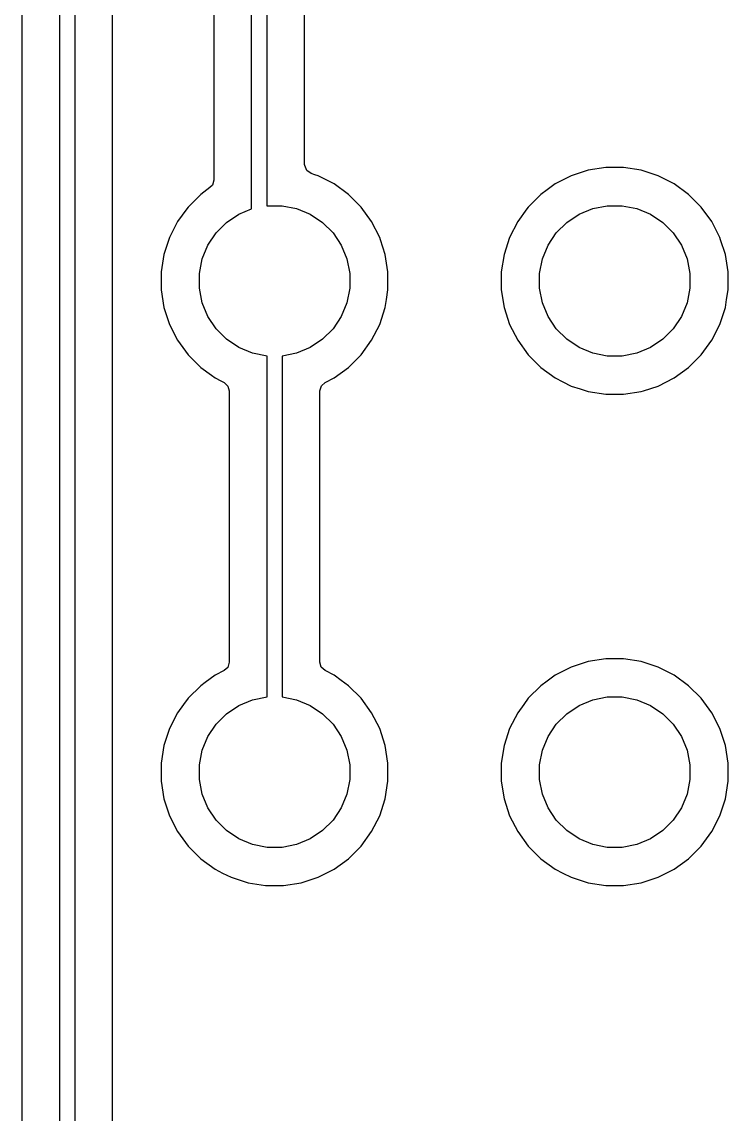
# Model space of a CAD drawing. Extents: x 4.07 to 10.8, y -5 to -0.8.
# Drawn here: x 7.514 to 7.882, y -4.432 to -3.863 of the extents above; entities that cross this region are included whole.
import ezdxf

# ---------------------------------------------------------------- set-up
doc = ezdxf.new("R2010")
doc.units = 0
doc.header["$MEASUREMENT"] = 0
doc.layers.add('BLACK', color=7, linetype='CONTINUOUS')

msp = doc.modelspace()

# ---------------------------------------------------------------- linework, layer by layer
at = {"layer": 'BLACK', "linetype": 'CONTINUOUS'}
for p, q in [((7.53406, -4.53831), (7.53406, -2.87318)), ((7.54194, -2.87318), (7.54194, -4.53831)), ((7.51436, -2.89041), (7.51436, -4.51373)), ((7.56164, -4.51373), (7.56164, -2.89041)), ((7.63406, -3.96054), (7.63406, -3.57318)), ((7.64194, -3.57318), (7.64194, -3.95886)), ((7.61436, -3.59041), (7.61436, -3.94548)), ((7.66164, -3.93742), (7.66164, -3.59041)), ((7.66167, -3.93798), (7.66164, -3.93742)), ((7.66274, -3.94051), (7.66167, -3.93798)), ((7.66501, -3.94206), (7.66274, -3.94051)), ((7.66696, -3.9427), (7.66501, -3.94206)), ((7.66868, -3.94325), (7.66696, -3.9427)), ((7.80933, -3.94038), (7.80049, -3.94325)), ((7.81852, -3.93893), (7.80933, -3.94038)), ((7.82781, -3.93893), (7.81852, -3.93893)), ((7.81852, -3.93893), (7.81852, -3.93893)), ((7.837, -3.94038), (7.82781, -3.93893)), ((7.82781, -3.93893), (7.82781, -3.93893)), ((7.84584, -3.94325), (7.837, -3.94038)), ((7.61358, -3.94812), (7.61235, -3.94943)), ((7.61436, -3.94548), (7.61358, -3.94812)), ((7.67696, -3.94747), (7.66868, -3.94325)), ((7.68448, -3.95294), (7.67696, -3.94747)), ((7.7922, -3.94747), (7.78791, -3.95059)), ((7.80049, -3.94325), (7.7922, -3.94747)), ((7.85413, -3.94747), (7.84584, -3.94325)), ((7.86165, -3.95294), (7.85413, -3.94747)), ((7.60752, -3.95294), (7.60094, -3.95952)), ((7.61235, -3.94943), (7.60752, -3.95294)), ((7.60752, -3.95294), (7.60752, -3.95294)), ((7.69106, -3.95952), (7.68448, -3.95294)), ((7.78468, -3.95294), (7.77811, -3.95952)), ((7.78791, -3.95059), (7.78468, -3.95294)), ((7.78468, -3.95294), (7.78468, -3.95294)), ((7.78468, -3.95294), (7.78468, -3.95294)), ((7.86823, -3.95952), (7.86165, -3.95294)), ((7.60094, -3.95952), (7.60029, -3.96042)), ((7.60094, -3.95952), (7.60094, -3.95952)), ((7.60094, -3.95952), (7.60094, -3.95952)), ((7.64194, -3.95886), (7.64214, -3.95882)), ((7.64214, -3.95882), (7.64986, -3.95882)), ((7.64986, -3.95882), (7.65743, -3.96033)), ((7.69653, -3.96704), (7.69106, -3.95952)), ((7.77811, -3.95952), (7.77745, -3.96042)), ((7.77811, -3.95952), (7.77811, -3.95952)), ((7.77811, -3.95952), (7.77811, -3.95952)), ((7.81174, -3.96033), (7.81931, -3.95882)), ((7.81931, -3.95882), (7.82702, -3.95882)), ((7.82702, -3.95882), (7.83459, -3.96033)), ((7.87369, -3.96704), (7.86823, -3.95952)), ((7.60029, -3.96042), (7.59547, -3.96704)), ((7.62102, -3.96757), (7.62744, -3.96328)), ((7.62744, -3.96328), (7.63406, -3.96054)), ((7.65743, -3.96033), (7.66456, -3.96328)), ((7.66456, -3.96328), (7.67098, -3.96757)), ((7.77745, -3.96042), (7.77264, -3.96704)), ((7.79819, -3.96757), (7.80461, -3.96328)), ((7.80461, -3.96328), (7.81174, -3.96033)), ((7.83459, -3.96033), (7.84172, -3.96328)), ((7.84172, -3.96328), (7.84814, -3.96757)), ((7.59547, -3.96704), (7.59125, -3.97532)), ((7.61557, -3.97302), (7.62102, -3.96757)), ((7.67098, -3.96757), (7.67643, -3.97302)), ((7.70075, -3.97532), (7.69653, -3.96704)), ((7.77264, -3.96704), (7.76842, -3.97532)), ((7.79273, -3.97302), (7.79819, -3.96757)), ((7.84814, -3.96757), (7.8536, -3.97302)), ((7.87791, -3.97532), (7.87369, -3.96704)), ((7.59125, -3.97532), (7.58838, -3.98417)), ((7.61128, -3.97944), (7.61557, -3.97302)), ((7.67643, -3.97302), (7.68072, -3.97944)), ((7.70114, -3.97653), (7.70075, -3.97532)), ((7.70075, -3.97532), (7.70075, -3.97532)), ((7.70075, -3.97532), (7.70075, -3.97532)), ((7.70362, -3.98417), (7.70114, -3.97653)), ((7.76842, -3.97532), (7.76555, -3.98417)), ((7.78844, -3.97944), (7.79273, -3.97302)), ((7.8536, -3.97302), (7.85789, -3.97944)), ((7.8783, -3.97653), (7.87791, -3.97532)), ((7.87791, -3.97532), (7.87791, -3.97532)), ((7.87791, -3.97532), (7.87791, -3.97532)), ((7.88079, -3.98417), (7.8783, -3.97653)), ((7.60833, -3.98657), (7.61128, -3.97944)), ((7.68072, -3.97944), (7.68367, -3.98657)), ((7.78549, -3.98657), (7.78844, -3.97944)), ((7.85789, -3.97944), (7.86084, -3.98657)), ((7.58838, -3.98417), (7.58693, -3.99335)), ((7.60682, -3.99414), (7.60833, -3.98657)), ((7.68367, -3.98657), (7.68518, -3.99414)), ((7.70507, -3.99335), (7.70362, -3.98417)), ((7.76555, -3.98417), (7.76409, -3.99335)), ((7.78398, -3.99414), (7.78549, -3.98657)), ((7.86084, -3.98657), (7.86235, -3.99414)), ((7.88224, -3.99335), (7.88079, -3.98417)), ((7.58693, -3.99335), (7.58693, -4.00265)), ((7.70507, -4.00265), (7.70507, -3.99335)), ((7.76409, -3.99335), (7.76409, -4.00265)), ((7.88224, -4.00265), (7.88224, -3.99335)), ((7.60682, -4.00186), (7.60682, -3.99414)), ((7.68518, -3.99414), (7.68518, -4.00186)), ((7.78398, -4.00186), (7.78398, -3.99414)), ((7.86235, -3.99414), (7.86235, -4.00186)), ((7.58693, -4.00265), (7.58838, -4.01183)), ((7.60833, -4.00943), (7.60682, -4.00186)), ((7.68518, -4.00186), (7.68367, -4.00943)), ((7.70428, -4.00767), (7.70507, -4.00265)), ((7.76409, -4.00265), (7.76555, -4.01183)), ((7.78549, -4.00943), (7.78398, -4.00186)), ((7.86235, -4.00186), (7.86084, -4.00943)), ((7.88144, -4.00767), (7.88224, -4.00265)), ((7.61128, -4.01656), (7.60833, -4.00943)), ((7.68367, -4.00943), (7.68072, -4.01656)), ((7.70362, -4.01183), (7.70428, -4.00767)), ((7.78844, -4.01656), (7.78549, -4.00943)), ((7.86084, -4.00943), (7.85789, -4.01656)), ((7.88079, -4.01183), (7.88144, -4.00767)), ((7.58838, -4.01183), (7.59125, -4.02068)), ((7.61557, -4.02298), (7.61128, -4.01656)), ((7.68072, -4.01656), (7.67643, -4.02298)), ((7.70075, -4.02068), (7.70362, -4.01183)), ((7.76555, -4.01183), (7.76842, -4.02068)), ((7.79273, -4.02298), (7.78844, -4.01656)), ((7.85789, -4.01656), (7.8536, -4.02298)), ((7.87791, -4.02068), (7.88079, -4.01183)), ((7.59125, -4.02068), (7.59547, -4.02896)), ((7.69653, -4.02896), (7.70075, -4.02068)), ((7.76842, -4.02068), (7.77264, -4.02896)), ((7.87369, -4.02896), (7.87791, -4.02068)), ((7.62102, -4.02843), (7.61557, -4.02298)), ((7.67643, -4.02298), (7.67098, -4.02843)), ((7.79819, -4.02843), (7.79273, -4.02298)), ((7.8536, -4.02298), (7.84814, -4.02843)), ((7.59547, -4.02896), (7.60094, -4.03648)), ((7.62744, -4.03272), (7.62102, -4.02843)), ((7.63457, -4.03567), (7.62744, -4.03272)), ((7.66456, -4.03272), (7.65743, -4.03567)), ((7.67098, -4.02843), (7.66456, -4.03272)), ((7.69106, -4.03648), (7.69653, -4.02896)), ((7.77264, -4.02896), (7.77811, -4.03648)), ((7.80461, -4.03272), (7.79819, -4.02843)), ((7.81174, -4.03567), (7.80461, -4.03272)), ((7.84172, -4.03272), (7.83459, -4.03567)), ((7.84814, -4.02843), (7.84172, -4.03272)), ((7.86823, -4.03648), (7.87369, -4.02896)), ((7.60094, -4.03648), (7.60752, -4.04306)), ((7.64206, -4.03716), (7.63457, -4.03567)), ((7.64206, -4.21474), (7.64206, -4.03716)), ((7.65743, -4.03567), (7.64994, -4.03716)), ((7.64994, -4.03716), (7.64994, -4.21474)), ((7.68448, -4.04306), (7.69106, -4.03648)), ((7.77811, -4.03648), (7.78468, -4.04306)), ((7.81931, -4.03718), (7.81174, -4.03567)), ((7.82702, -4.03718), (7.81931, -4.03718)), ((7.83459, -4.03567), (7.82702, -4.03718)), ((7.86165, -4.04306), (7.86823, -4.03648)), ((7.60752, -4.04306), (7.61316, -4.04716)), ((7.67696, -4.04853), (7.68448, -4.04306)), ((7.78468, -4.04306), (7.7922, -4.04853)), ((7.85413, -4.04853), (7.86165, -4.04306)), ((7.61316, -4.04716), (7.61504, -4.04853)), ((7.61504, -4.04853), (7.61798, -4.05002)), ((7.61798, -4.05002), (7.61969, -4.0509)), ((7.61969, -4.0509), (7.62169, -4.05279)), ((7.67042, -4.05261), (7.67231, -4.0509)), ((7.67231, -4.0509), (7.67696, -4.04853)), ((7.7922, -4.04853), (7.79612, -4.05052)), ((7.79612, -4.05052), (7.80049, -4.05275)), ((7.84584, -4.05275), (7.85413, -4.04853)), ((7.62169, -4.05279), (7.62236, -4.05525)), ((7.62236, -4.05525), (7.62236, -4.19666)), ((7.66964, -4.05525), (7.67042, -4.05261)), ((7.66964, -4.19666), (7.66964, -4.05525)), ((7.80049, -4.05275), (7.80049, -4.05275)), ((7.80049, -4.05275), (7.80049, -4.05275)), ((7.80049, -4.05275), (7.80523, -4.05429)), ((7.80523, -4.05429), (7.80933, -4.05562)), ((7.80933, -4.05562), (7.81852, -4.05707)), ((7.82781, -4.05707), (7.837, -4.05562)), ((7.837, -4.05562), (7.83815, -4.05525)), ((7.83815, -4.05525), (7.84584, -4.05275)), ((7.81852, -4.05707), (7.81852, -4.05707)), ((7.81852, -4.05707), (7.82781, -4.05707)), ((7.62236, -4.19666), (7.62158, -4.1993)), ((7.67031, -4.19912), (7.66964, -4.19666)), ((7.80933, -4.19629), (7.80049, -4.19916)), ((7.81852, -4.19483), (7.80933, -4.19629)), ((7.82781, -4.19483), (7.81852, -4.19483)), ((7.81852, -4.19483), (7.81852, -4.19483)), ((7.837, -4.19629), (7.82781, -4.19483)), ((7.82781, -4.19483), (7.82781, -4.19483)), ((7.84584, -4.19916), (7.837, -4.19629)), ((7.61504, -4.20338), (7.60978, -4.2072)), ((7.61969, -4.20101), (7.61504, -4.20338)), ((7.62158, -4.1993), (7.61969, -4.20101)), ((7.67231, -4.20101), (7.67031, -4.19912)), ((7.67696, -4.20338), (7.67231, -4.20101)), ((7.68072, -4.20611), (7.67696, -4.20338)), ((7.7922, -4.20338), (7.78791, -4.2065)), ((7.80049, -4.19916), (7.7922, -4.20338)), ((7.85413, -4.20338), (7.84584, -4.19916)), ((7.86165, -4.20885), (7.85413, -4.20338)), ((7.85413, -4.20338), (7.85413, -4.20338)), ((7.60752, -4.20885), (7.60094, -4.21542)), ((7.60978, -4.2072), (7.60752, -4.20885)), ((7.60752, -4.20885), (7.60752, -4.20885)), ((7.60752, -4.20885), (7.60752, -4.20885)), ((7.68448, -4.20885), (7.68072, -4.20611)), ((7.69106, -4.21542), (7.68448, -4.20885)), ((7.78468, -4.20885), (7.77811, -4.21542)), ((7.78791, -4.2065), (7.78468, -4.20885)), ((7.78468, -4.20885), (7.78468, -4.20885)), ((7.78468, -4.20885), (7.78468, -4.20885)), ((7.86823, -4.21542), (7.86165, -4.20885)), ((7.60094, -4.21542), (7.59859, -4.21865)), ((7.60094, -4.21542), (7.60094, -4.21542)), ((7.60094, -4.21542), (7.60094, -4.21542)), ((7.63457, -4.21623), (7.64206, -4.21474)), ((7.64994, -4.21474), (7.65743, -4.21623)), ((7.69653, -4.22294), (7.69106, -4.21542)), ((7.77811, -4.21542), (7.77576, -4.21865)), ((7.77811, -4.21542), (7.77811, -4.21542)), ((7.77811, -4.21542), (7.77811, -4.21542)), ((7.81174, -4.21623), (7.81931, -4.21472)), ((7.81931, -4.21472), (7.82702, -4.21472)), ((7.82702, -4.21472), (7.83459, -4.21623)), ((7.87369, -4.22294), (7.86823, -4.21542)), ((7.59859, -4.21865), (7.59547, -4.22294)), ((7.62102, -4.22347), (7.62744, -4.21918)), ((7.62744, -4.21918), (7.63457, -4.21623)), ((7.65743, -4.21623), (7.66456, -4.21918)), ((7.66456, -4.21918), (7.67098, -4.22347)), ((7.77576, -4.21865), (7.77264, -4.22294)), ((7.79819, -4.22347), (7.80461, -4.21918)), ((7.80461, -4.21918), (7.81174, -4.21623)), ((7.83459, -4.21623), (7.84172, -4.21918)), ((7.84172, -4.21918), (7.84814, -4.22347)), ((7.59547, -4.22294), (7.59125, -4.23123)), ((7.61557, -4.22893), (7.62102, -4.22347)), ((7.67098, -4.22347), (7.67643, -4.22893)), ((7.70075, -4.23123), (7.69653, -4.22294)), ((7.77264, -4.22294), (7.76842, -4.23123)), ((7.79273, -4.22893), (7.79819, -4.22347)), ((7.84814, -4.22347), (7.8536, -4.22893)), ((7.87791, -4.23123), (7.87369, -4.22294)), ((7.59125, -4.23123), (7.58838, -4.24007)), ((7.61128, -4.23535), (7.61557, -4.22893)), ((7.67643, -4.22893), (7.68072, -4.23535)), ((7.70362, -4.24007), (7.70075, -4.23123)), ((7.76842, -4.23123), (7.76555, -4.24007)), ((7.78844, -4.23535), (7.79273, -4.22893)), ((7.8536, -4.22893), (7.85789, -4.23535)), ((7.88079, -4.24007), (7.87791, -4.23123)), ((7.60833, -4.24248), (7.61128, -4.23535)), ((7.68072, -4.23535), (7.68367, -4.24248)), ((7.78549, -4.24248), (7.78844, -4.23535)), ((7.85789, -4.23535), (7.86084, -4.24248)), ((7.58838, -4.24007), (7.58693, -4.24926)), ((7.60682, -4.25005), (7.60833, -4.24248)), ((7.68367, -4.24248), (7.68518, -4.25005)), ((7.70507, -4.24926), (7.70362, -4.24007)), ((7.76555, -4.24007), (7.76409, -4.24926)), ((7.78398, -4.25005), (7.78549, -4.24248)), ((7.86084, -4.24248), (7.86235, -4.25005)), ((7.88224, -4.24926), (7.88079, -4.24007)), ((7.58693, -4.24926), (7.58693, -4.25856)), ((7.60682, -4.25776), (7.60682, -4.25005)), ((7.68518, -4.25005), (7.68518, -4.25776)), ((7.70507, -4.25856), (7.70507, -4.24926)), ((7.76409, -4.24926), (7.76409, -4.25856)), ((7.78398, -4.25776), (7.78398, -4.25005)), ((7.86235, -4.25005), (7.86235, -4.25776)), ((7.88224, -4.25856), (7.88224, -4.24926)), ((7.58693, -4.25856), (7.58838, -4.26774)), ((7.60833, -4.26533), (7.60682, -4.25776)), ((7.68518, -4.25776), (7.68367, -4.26533)), ((7.70362, -4.26774), (7.70507, -4.25856)), ((7.76409, -4.25856), (7.76555, -4.26774)), ((7.78549, -4.26533), (7.78398, -4.25776)), ((7.86235, -4.25776), (7.86084, -4.26533)), ((7.88079, -4.26774), (7.88224, -4.25856)), ((7.61128, -4.27246), (7.60833, -4.26533)), ((7.68367, -4.26533), (7.68072, -4.27246)), ((7.78844, -4.27246), (7.78549, -4.26533)), ((7.86084, -4.26533), (7.85789, -4.27246)), ((7.58838, -4.26774), (7.59125, -4.27658)), ((7.61557, -4.27888), (7.61128, -4.27246)), ((7.68072, -4.27246), (7.67643, -4.27888)), ((7.70075, -4.27658), (7.70362, -4.26774)), ((7.76555, -4.26774), (7.76842, -4.27658)), ((7.79273, -4.27888), (7.78844, -4.27246)), ((7.85789, -4.27246), (7.8536, -4.27888)), ((7.87791, -4.27658), (7.88079, -4.26774)), ((7.59125, -4.27658), (7.59547, -4.28487)), ((7.69653, -4.28487), (7.70075, -4.27658)), ((7.76842, -4.27658), (7.77264, -4.28487)), ((7.87369, -4.28487), (7.87791, -4.27658)), ((7.62102, -4.28434), (7.61557, -4.27888)), ((7.67643, -4.27888), (7.67098, -4.28434)), ((7.79819, -4.28434), (7.79273, -4.27888)), ((7.8536, -4.27888), (7.84814, -4.28434)), ((7.59547, -4.28487), (7.60094, -4.29239)), ((7.62744, -4.28863), (7.62102, -4.28434)), ((7.63457, -4.29158), (7.62744, -4.28863)), ((7.66456, -4.28863), (7.65743, -4.29158)), ((7.67098, -4.28434), (7.66456, -4.28863)), ((7.69106, -4.29239), (7.69653, -4.28487)), ((7.77264, -4.28487), (7.77811, -4.29239)), ((7.80461, -4.28863), (7.79819, -4.28434)), ((7.81174, -4.29158), (7.80461, -4.28863)), ((7.84172, -4.28863), (7.83459, -4.29158)), ((7.84814, -4.28434), (7.84172, -4.28863)), ((7.86823, -4.29239), (7.87369, -4.28487)), ((7.60094, -4.29239), (7.60752, -4.29897)), ((7.64214, -4.29309), (7.63457, -4.29158)), ((7.64986, -4.29309), (7.64214, -4.29309)), ((7.65743, -4.29158), (7.64986, -4.29309)), ((7.68448, -4.29897), (7.69106, -4.29239)), ((7.77811, -4.29239), (7.78468, -4.29897)), ((7.81931, -4.29309), (7.81174, -4.29158)), ((7.82702, -4.29309), (7.81931, -4.29309)), ((7.83459, -4.29158), (7.82702, -4.29309)), ((7.86165, -4.29897), (7.86823, -4.29239)), ((7.60752, -4.29897), (7.61504, -4.30443)), ((7.67696, -4.30443), (7.68448, -4.29897)), ((7.78468, -4.29897), (7.7922, -4.30443)), ((7.85413, -4.30443), (7.86165, -4.29897)), ((7.61504, -4.30443), (7.61895, -4.30643)), ((7.61895, -4.30643), (7.62332, -4.30865)), ((7.66868, -4.30865), (7.67696, -4.30443)), ((7.7922, -4.30443), (7.79612, -4.30643)), ((7.79612, -4.30643), (7.80049, -4.30865)), ((7.84584, -4.30865), (7.85413, -4.30443)), ((7.62332, -4.30865), (7.62332, -4.30865)), ((7.62332, -4.30865), (7.62332, -4.30865)), ((7.62332, -4.30865), (7.62806, -4.31019)), ((7.62806, -4.31019), (7.63217, -4.31153)), ((7.63217, -4.31153), (7.64135, -4.31298)), ((7.65065, -4.31298), (7.65983, -4.31153)), ((7.65983, -4.31153), (7.66868, -4.30865)), ((7.80049, -4.30865), (7.80049, -4.30865)), ((7.80049, -4.30865), (7.80049, -4.30865)), ((7.80049, -4.30865), (7.80523, -4.31019)), ((7.80523, -4.31019), (7.80933, -4.31153)), ((7.80933, -4.31153), (7.81852, -4.31298)), ((7.82781, -4.31298), (7.837, -4.31153)), ((7.837, -4.31153), (7.84584, -4.30865)), ((7.64135, -4.31298), (7.64135, -4.31298)), ((7.64135, -4.31298), (7.65065, -4.31298)), ((7.81852, -4.31298), (7.81852, -4.31298)), ((7.81852, -4.31298), (7.82781, -4.31298))]:
    msp.add_line(p, q, dxfattribs=at)

doc.saveas('drawing.dxf')
